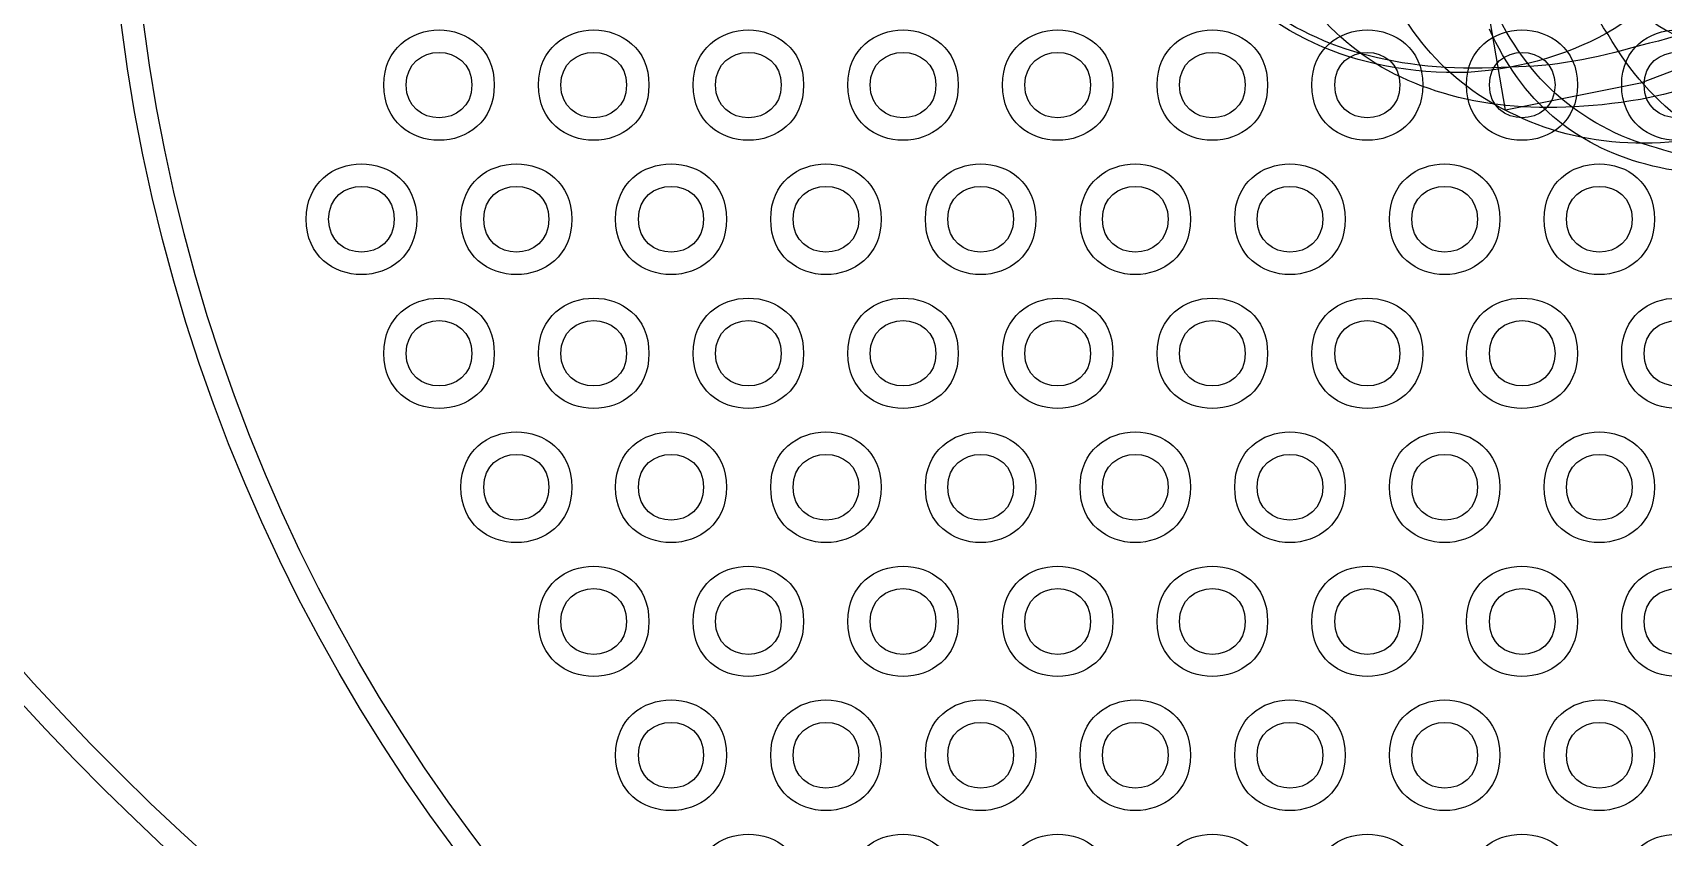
# Model space of a CAD drawing. Extents: x -12.2 to 12.2, y 340.7 to 359.5.
# Drawn here: x -1.49 to -0.158, y 351.297 to 351.955 of the extents above; entities that cross this region are included whole.
import ezdxf

# ---------------------------------------------------------------- set-up
doc = ezdxf.new("R2010")
doc.units = 0
doc.layers.get('0').update_dxf_attribs({"linetype": 'CONTINUOUS'})

msp = doc.modelspace()

# ---------------------------------------------------------------- linework, layer by layer
at = {"color": 7}
for points in [[(-0.123472, 352.663125), (-0.299861, 352.632257), (-0.194028, 352.010486), (-0.008819, 352.081042), (0.008819, 351.984028), (-0.176389, 351.913472), (-0.286632, 351.891424), (-0.410104, 352.610208), (-0.586493, 352.58375), (-0.604132, 352.676354), (-0.141111, 352.755729), (-0.123472, 352.663125)], [(-0.3175, 351.922292), (-0.3175, 351.922292)]]:
    msp.add_lwpolyline(points, dxfattribs=at)
at = {"color": 5}
for points in [[(-1.131366, 351.912044), (-1.131366, 351.912044)], [(-1.113087, 351.912044), (-1.113087, 351.912044)], [(-1.004967, 351.912044), (-1.004967, 351.912044)], [(-0.986688, 351.912044), (-0.986688, 351.912044)], [(-0.878569, 351.912044), (-0.878569, 351.912044)], [(-0.86029, 351.912044), (-0.86029, 351.912044)], [(-0.75217, 351.912044), (-0.75217, 351.912044)], [(-0.733891, 351.912044), (-0.733891, 351.912044)], [(-0.625771, 351.912044), (-0.625771, 351.912044)], [(-0.607492, 351.912044), (-0.607492, 351.912044)], [(-0.499372, 351.912044), (-0.499372, 351.912044)], [(-0.481093, 351.912044), (-0.481093, 351.912044)], [(-0.372974, 351.912044), (-0.372974, 351.912044)], [(-0.354305, 351.912044), (-0.354305, 351.912044)], [(-0.246186, 351.912044), (-0.246186, 351.912044)], [(-0.227907, 351.912044), (-0.227907, 351.912044)], [(-1.19476, 351.802368), (-1.19476, 351.802368)], [(-1.176481, 351.802368), (-1.176481, 351.802368)], [(-1.068361, 351.802368), (-1.068361, 351.802368)], [(-1.049693, 351.802368), (-1.049693, 351.802368)], [(-0.941962, 351.802368), (-0.941962, 351.802368)], [(-0.923294, 351.802368), (-0.923294, 351.802368)], [(-0.815175, 351.802368), (-0.815175, 351.802368)], [(-0.796896, 351.802368), (-0.796896, 351.802368)], [(-0.688776, 351.802368), (-0.688776, 351.802368)], [(-0.670497, 351.802368), (-0.670497, 351.802368)], [(-0.562377, 351.802368), (-0.562377, 351.802368)], [(-0.544098, 351.802368), (-0.544098, 351.802368)], [(-0.435979, 351.802368), (-0.435979, 351.802368)], [(-0.417699, 351.802368), (-0.417699, 351.802368)], [(-0.30958, 351.802368), (-0.30958, 351.802368)], [(-0.2913, 351.802368), (-0.2913, 351.802368)], [(-0.183181, 351.802368), (-0.183181, 351.802368)], [(-0.164902, 351.802368), (-0.164902, 351.802368)], [(-1.131366, 351.692693), (-1.131366, 351.692693)], [(-1.113087, 351.692693), (-1.113087, 351.692693)], [(-1.004967, 351.692693), (-1.004967, 351.692693)], [(-0.986688, 351.692693), (-0.986688, 351.692693)], [(-0.878569, 351.692693), (-0.878569, 351.692693)], [(-0.86029, 351.692693), (-0.86029, 351.692693)], [(-0.75217, 351.692693), (-0.75217, 351.692693)], [(-0.733891, 351.692693), (-0.733891, 351.692693)], [(-0.625771, 351.692693), (-0.625771, 351.692693)], [(-0.607492, 351.692693), (-0.607492, 351.692693)], [(-0.499372, 351.692693), (-0.499372, 351.692693)], [(-0.481093, 351.692693), (-0.481093, 351.692693)], [(-0.372974, 351.692693), (-0.372974, 351.692693)], [(-0.354305, 351.692693), (-0.354305, 351.692693)], [(-0.246186, 351.692693), (-0.246186, 351.692693)], [(-0.227907, 351.692693), (-0.227907, 351.692693)], [(-1.068361, 351.583407), (-1.068361, 351.583407)], [(-1.049693, 351.583407), (-1.049693, 351.583407)], [(-0.941962, 351.583407), (-0.941962, 351.583407)], [(-0.923294, 351.583407), (-0.923294, 351.583407)], [(-0.815175, 351.583407), (-0.815175, 351.583407)], [(-0.796896, 351.583407), (-0.796896, 351.583407)], [(-0.688776, 351.583407), (-0.688776, 351.583407)], [(-0.670497, 351.583407), (-0.670497, 351.583407)], [(-0.562377, 351.583407), (-0.562377, 351.583407)], [(-0.544098, 351.583407), (-0.544098, 351.583407)], [(-0.435979, 351.583407), (-0.435979, 351.583407)], [(-0.417699, 351.583407), (-0.417699, 351.583407)], [(-0.30958, 351.583407), (-0.30958, 351.583407)], [(-0.2913, 351.583407), (-0.2913, 351.583407)], [(-0.183181, 351.583407), (-0.183181, 351.583407)], [(-0.164902, 351.583407), (-0.164902, 351.583407)], [(-1.004967, 351.473731), (-1.004967, 351.473731)], [(-0.986688, 351.473731), (-0.986688, 351.473731)], [(-0.878569, 351.473731), (-0.878569, 351.473731)], [(-0.86029, 351.473731), (-0.86029, 351.473731)], [(-0.75217, 351.473731), (-0.75217, 351.473731)], [(-0.733891, 351.473731), (-0.733891, 351.473731)], [(-0.625771, 351.473731), (-0.625771, 351.473731)], [(-0.607492, 351.473731), (-0.607492, 351.473731)], [(-0.499372, 351.473731), (-0.499372, 351.473731)], [(-0.481093, 351.473731), (-0.481093, 351.473731)], [(-0.372974, 351.473731), (-0.372974, 351.473731)], [(-0.354305, 351.473731), (-0.354305, 351.473731)], [(-0.246186, 351.473731), (-0.246186, 351.473731)], [(-0.227907, 351.473731), (-0.227907, 351.473731)], [(-0.941962, 351.364445), (-0.941962, 351.364445)], [(-0.923294, 351.364445), (-0.923294, 351.364445)], [(-0.815175, 351.364445), (-0.815175, 351.364445)], [(-0.796896, 351.364445), (-0.796896, 351.364445)], [(-0.688776, 351.364445), (-0.688776, 351.364445)], [(-0.670497, 351.364445), (-0.670497, 351.364445)], [(-0.562377, 351.364445), (-0.562377, 351.364445)], [(-0.544098, 351.364445), (-0.544098, 351.364445)], [(-0.435979, 351.364445), (-0.435979, 351.364445)], [(-0.417699, 351.364445), (-0.417699, 351.364445)], [(-0.30958, 351.364445), (-0.30958, 351.364445)], [(-0.2913, 351.364445), (-0.2913, 351.364445)], [(-0.183181, 351.364445), (-0.183181, 351.364445)], [(-0.164902, 351.364445), (-0.164902, 351.364445)]]:
    msp.add_lwpolyline(points, dxfattribs=at)
for points in [[(0, 350.713783), (-0.789506, 350.713783), (-1.429278, 351.353555), (-1.429278, 352.143061)], [(0, 350.732062), (-0.779394, 350.732062), (-1.410999, 351.364056), (-1.410999, 352.143061)], [(-1.203316, 351.912044), (-1.203316, 351.971937), (-1.113087, 351.971937), (-1.113087, 351.912044)], [(-1.076917, 351.912044), (-1.076917, 351.971937), (-0.986688, 351.971937), (-0.986688, 351.912044)], [(-0.950519, 351.912044), (-0.950519, 351.971937), (-0.86029, 351.971937), (-0.86029, 351.912044)], [(-0.82412, 351.912044), (-0.82412, 351.971937), (-0.733891, 351.971937), (-0.733891, 351.912044)], [(-0.697721, 351.912044), (-0.697721, 351.971937), (-0.607492, 351.971937), (-0.607492, 351.912044)], [(-0.571322, 351.912044), (-0.571322, 351.971937), (-0.481093, 351.971937), (-0.481093, 351.912044)], [(-0.444924, 351.912044), (-0.444924, 351.971937), (-0.354305, 351.971937), (-0.354305, 351.912044)], [(-0.318525, 351.912044), (-0.318525, 351.971937), (-0.227907, 351.971937), (-0.227907, 351.912044)], [(-0.191737, 351.912044), (-0.191737, 351.971937), (-0.101508, 351.971937), (-0.101508, 351.912044)], [(-1.185037, 351.912044), (-1.185037, 351.947435), (-1.131366, 351.947435), (-1.131366, 351.912044)], [(-1.058638, 351.912044), (-1.058638, 351.947435), (-1.004967, 351.947435), (-1.004967, 351.912044)], [(-0.93224, 351.912044), (-0.93224, 351.947435), (-0.878569, 351.947435), (-0.878569, 351.912044)], [(-0.805841, 351.912044), (-0.805841, 351.947435), (-0.75217, 351.947435), (-0.75217, 351.912044)], [(-0.679442, 351.912044), (-0.679442, 351.947435), (-0.625771, 351.947435), (-0.625771, 351.912044)], [(-0.553043, 351.912044), (-0.553043, 351.947435), (-0.499372, 351.947435), (-0.499372, 351.912044)], [(-0.426255, 351.912044), (-0.426255, 351.947435), (-0.372974, 351.947435), (-0.372974, 351.912044)], [(-0.299857, 351.912044), (-0.299857, 351.947435), (-0.246186, 351.947435), (-0.246186, 351.912044)], [(-0.173458, 351.912044), (-0.173458, 351.947435), (-0.119787, 351.947435), (-0.119787, 351.912044)], [(-1.113087, 351.912044), (-1.113087, 351.851761), (-1.203316, 351.851761), (-1.203316, 351.912044)], [(-1.131366, 351.912044), (-1.131366, 351.876263), (-1.185037, 351.876263), (-1.185037, 351.912044)], [(-0.986688, 351.912044), (-0.986688, 351.851761), (-1.076917, 351.851761), (-1.076917, 351.912044)], [(-1.004967, 351.912044), (-1.004967, 351.876263), (-1.058638, 351.876263), (-1.058638, 351.912044)], [(-0.86029, 351.912044), (-0.86029, 351.851761), (-0.950519, 351.851761), (-0.950519, 351.912044)], [(-0.878569, 351.912044), (-0.878569, 351.876263), (-0.93224, 351.876263), (-0.93224, 351.912044)], [(-0.733891, 351.912044), (-0.733891, 351.851761), (-0.82412, 351.851761), (-0.82412, 351.912044)], [(-0.75217, 351.912044), (-0.75217, 351.876263), (-0.805841, 351.876263), (-0.805841, 351.912044)], [(-0.607492, 351.912044), (-0.607492, 351.851761), (-0.697721, 351.851761), (-0.697721, 351.912044)], [(-0.625771, 351.912044), (-0.625771, 351.876263), (-0.679442, 351.876263), (-0.679442, 351.912044)], [(-0.481093, 351.912044), (-0.481093, 351.851761), (-0.571322, 351.851761), (-0.571322, 351.912044)], [(-0.499372, 351.912044), (-0.499372, 351.876263), (-0.553043, 351.876263), (-0.553043, 351.912044)], [(-0.354305, 351.912044), (-0.354305, 351.851761), (-0.444924, 351.851761), (-0.444924, 351.912044)], [(-0.372974, 351.912044), (-0.372974, 351.876263), (-0.426255, 351.876263), (-0.426255, 351.912044)], [(-0.227907, 351.912044), (-0.227907, 351.851761), (-0.318525, 351.851761), (-0.318525, 351.912044)], [(-0.246186, 351.912044), (-0.246186, 351.876263), (-0.299857, 351.876263), (-0.299857, 351.912044)], [(-0.101508, 351.912044), (-0.101508, 351.851761), (-0.191737, 351.851761), (-0.191737, 351.912044)], [(-0.119787, 351.912044), (-0.119787, 351.876263), (-0.173458, 351.876263), (-0.173458, 351.912044)], [(-1.26671, 351.802368), (-1.26671, 351.862651), (-1.176481, 351.862651), (-1.176481, 351.802368)], [(-1.140311, 351.802368), (-1.140311, 351.862651), (-1.049693, 351.862651), (-1.049693, 351.802368)], [(-1.013912, 351.802368), (-1.013912, 351.862651), (-0.923294, 351.862651), (-0.923294, 351.802368)], [(-0.887125, 351.802368), (-0.887125, 351.862651), (-0.796896, 351.862651), (-0.796896, 351.802368)], [(-0.760726, 351.802368), (-0.760726, 351.862651), (-0.670497, 351.862651), (-0.670497, 351.802368)], [(-0.634327, 351.802368), (-0.634327, 351.862651), (-0.544098, 351.862651), (-0.544098, 351.802368)], [(-0.507929, 351.802368), (-0.507929, 351.862651), (-0.417699, 351.862651), (-0.417699, 351.802368)], [(-0.38153, 351.802368), (-0.38153, 351.862651), (-0.2913, 351.862651), (-0.2913, 351.802368)], [(-0.255131, 351.802368), (-0.255131, 351.862651), (-0.164902, 351.862651), (-0.164902, 351.802368)], [(-1.785917, 351.84865), (-1.43939, 351.182431), (-0.751003, 350.764732), (0, 350.764732)], [(-1.802252, 351.840093), (-1.452614, 351.168041), (-0.757615, 350.746063), (0, 350.746063)], [(-1.248431, 351.802368), (-1.248431, 351.838149), (-1.19476, 351.838149), (-1.19476, 351.802368)], [(-1.121643, 351.802368), (-1.121643, 351.838149), (-1.068361, 351.838149), (-1.068361, 351.802368)], [(-0.995245, 351.802368), (-0.995245, 351.838149), (-0.941962, 351.838149), (-0.941962, 351.802368)], [(-0.868846, 351.802368), (-0.868846, 351.838149), (-0.815175, 351.838149), (-0.815175, 351.802368)], [(-0.742447, 351.802368), (-0.742447, 351.838149), (-0.688776, 351.838149), (-0.688776, 351.802368)], [(-0.616048, 351.802368), (-0.616048, 351.838149), (-0.562377, 351.838149), (-0.562377, 351.802368)], [(-0.489649, 351.802368), (-0.489649, 351.838149), (-0.435979, 351.838149), (-0.435979, 351.802368)], [(-0.36325, 351.802368), (-0.36325, 351.838149), (-0.30958, 351.838149), (-0.30958, 351.802368)], [(-0.236852, 351.802368), (-0.236852, 351.838149), (-0.183181, 351.838149), (-0.183181, 351.802368)], [(-1.176481, 351.802368), (-1.176481, 351.742086), (-1.26671, 351.742086), (-1.26671, 351.802368)], [(-1.19476, 351.802368), (-1.19476, 351.766588), (-1.248431, 351.766588), (-1.248431, 351.802368)], [(-1.049693, 351.802368), (-1.049693, 351.742086), (-1.140311, 351.742086), (-1.140311, 351.802368)], [(-1.068361, 351.802368), (-1.068361, 351.766588), (-1.121643, 351.766588), (-1.121643, 351.802368)], [(-0.923294, 351.802368), (-0.923294, 351.742086), (-1.013912, 351.742086), (-1.013912, 351.802368)], [(-0.941962, 351.802368), (-0.941962, 351.766588), (-0.995245, 351.766588), (-0.995245, 351.802368)], [(-0.796896, 351.802368), (-0.796896, 351.742086), (-0.887125, 351.742086), (-0.887125, 351.802368)], [(-0.815175, 351.802368), (-0.815175, 351.766588), (-0.868846, 351.766588), (-0.868846, 351.802368)], [(-0.670497, 351.802368), (-0.670497, 351.742086), (-0.760726, 351.742086), (-0.760726, 351.802368)], [(-0.688776, 351.802368), (-0.688776, 351.766588), (-0.742447, 351.766588), (-0.742447, 351.802368)], [(-0.544098, 351.802368), (-0.544098, 351.742086), (-0.634327, 351.742086), (-0.634327, 351.802368)], [(-0.562377, 351.802368), (-0.562377, 351.766588), (-0.616048, 351.766588), (-0.616048, 351.802368)], [(-0.417699, 351.802368), (-0.417699, 351.742086), (-0.507929, 351.742086), (-0.507929, 351.802368)], [(-0.435979, 351.802368), (-0.435979, 351.766588), (-0.489649, 351.766588), (-0.489649, 351.802368)], [(-0.2913, 351.802368), (-0.2913, 351.742086), (-0.38153, 351.742086), (-0.38153, 351.802368)], [(-0.30958, 351.802368), (-0.30958, 351.766588), (-0.36325, 351.766588), (-0.36325, 351.802368)], [(-0.164902, 351.802368), (-0.164902, 351.742086), (-0.255131, 351.742086), (-0.255131, 351.802368)], [(-0.183181, 351.802368), (-0.183181, 351.766588), (-0.236852, 351.766588), (-0.236852, 351.802368)], [(-1.203316, 351.692693), (-1.203316, 351.752976), (-1.113087, 351.752976), (-1.113087, 351.692693)], [(-1.076917, 351.692693), (-1.076917, 351.752976), (-0.986688, 351.752976), (-0.986688, 351.692693)], [(-0.950519, 351.692693), (-0.950519, 351.752976), (-0.86029, 351.752976), (-0.86029, 351.692693)], [(-0.82412, 351.692693), (-0.82412, 351.752976), (-0.733891, 351.752976), (-0.733891, 351.692693)], [(-0.697721, 351.692693), (-0.697721, 351.752976), (-0.607492, 351.752976), (-0.607492, 351.692693)], [(-0.571322, 351.692693), (-0.571322, 351.752976), (-0.481093, 351.752976), (-0.481093, 351.692693)], [(-0.444924, 351.692693), (-0.444924, 351.752976), (-0.354305, 351.752976), (-0.354305, 351.692693)], [(-0.318525, 351.692693), (-0.318525, 351.752976), (-0.227907, 351.752976), (-0.227907, 351.692693)], [(-0.191737, 351.692693), (-0.191737, 351.752976), (-0.101508, 351.752976), (-0.101508, 351.692693)], [(-1.185037, 351.692693), (-1.185037, 351.728474), (-1.131366, 351.728474), (-1.131366, 351.692693)], [(-1.058638, 351.692693), (-1.058638, 351.728474), (-1.004967, 351.728474), (-1.004967, 351.692693)], [(-0.93224, 351.692693), (-0.93224, 351.728474), (-0.878569, 351.728474), (-0.878569, 351.692693)], [(-0.805841, 351.692693), (-0.805841, 351.728474), (-0.75217, 351.728474), (-0.75217, 351.692693)], [(-0.679442, 351.692693), (-0.679442, 351.728474), (-0.625771, 351.728474), (-0.625771, 351.692693)], [(-0.553043, 351.692693), (-0.553043, 351.728474), (-0.499372, 351.728474), (-0.499372, 351.692693)], [(-0.426255, 351.692693), (-0.426255, 351.728474), (-0.372974, 351.728474), (-0.372974, 351.692693)], [(-0.299857, 351.692693), (-0.299857, 351.728474), (-0.246186, 351.728474), (-0.246186, 351.692693)], [(-0.173458, 351.692693), (-0.173458, 351.728474), (-0.119787, 351.728474), (-0.119787, 351.692693)], [(-1.113087, 351.692693), (-1.113087, 351.632799), (-1.203316, 351.632799), (-1.203316, 351.692693)], [(-1.131366, 351.692693), (-1.131366, 351.657301), (-1.185037, 351.657301), (-1.185037, 351.692693)], [(-0.986688, 351.692693), (-0.986688, 351.632799), (-1.076917, 351.632799), (-1.076917, 351.692693)], [(-1.004967, 351.692693), (-1.004967, 351.657301), (-1.058638, 351.657301), (-1.058638, 351.692693)], [(-0.86029, 351.692693), (-0.86029, 351.632799), (-0.950519, 351.632799), (-0.950519, 351.692693)], [(-0.878569, 351.692693), (-0.878569, 351.657301), (-0.93224, 351.657301), (-0.93224, 351.692693)], [(-0.733891, 351.692693), (-0.733891, 351.632799), (-0.82412, 351.632799), (-0.82412, 351.692693)], [(-0.75217, 351.692693), (-0.75217, 351.657301), (-0.805841, 351.657301), (-0.805841, 351.692693)], [(-0.607492, 351.692693), (-0.607492, 351.632799), (-0.697721, 351.632799), (-0.697721, 351.692693)], [(-0.625771, 351.692693), (-0.625771, 351.657301), (-0.679442, 351.657301), (-0.679442, 351.692693)], [(-0.481093, 351.692693), (-0.481093, 351.632799), (-0.571322, 351.632799), (-0.571322, 351.692693)], [(-0.499372, 351.692693), (-0.499372, 351.657301), (-0.553043, 351.657301), (-0.553043, 351.692693)], [(-0.354305, 351.692693), (-0.354305, 351.632799), (-0.444924, 351.632799), (-0.444924, 351.692693)], [(-0.372974, 351.692693), (-0.372974, 351.657301), (-0.426255, 351.657301), (-0.426255, 351.692693)], [(-0.227907, 351.692693), (-0.227907, 351.632799), (-0.318525, 351.632799), (-0.318525, 351.692693)], [(-0.246186, 351.692693), (-0.246186, 351.657301), (-0.299857, 351.657301), (-0.299857, 351.692693)], [(-0.101508, 351.692693), (-0.101508, 351.632799), (-0.191737, 351.632799), (-0.191737, 351.692693)], [(-0.119787, 351.692693), (-0.119787, 351.657301), (-0.173458, 351.657301), (-0.173458, 351.692693)], [(-1.140311, 351.583407), (-1.140311, 351.643689), (-1.049693, 351.643689), (-1.049693, 351.583407)], [(-1.013912, 351.583407), (-1.013912, 351.643689), (-0.923294, 351.643689), (-0.923294, 351.583407)], [(-0.887125, 351.583407), (-0.887125, 351.643689), (-0.796896, 351.643689), (-0.796896, 351.583407)], [(-0.760726, 351.583407), (-0.760726, 351.643689), (-0.670497, 351.643689), (-0.670497, 351.583407)], [(-0.634327, 351.583407), (-0.634327, 351.643689), (-0.544098, 351.643689), (-0.544098, 351.583407)], [(-0.507929, 351.583407), (-0.507929, 351.643689), (-0.417699, 351.643689), (-0.417699, 351.583407)], [(-0.38153, 351.583407), (-0.38153, 351.643689), (-0.2913, 351.643689), (-0.2913, 351.583407)], [(-0.255131, 351.583407), (-0.255131, 351.643689), (-0.164902, 351.643689), (-0.164902, 351.583407)], [(-1.121643, 351.583407), (-1.121643, 351.619187), (-1.068361, 351.619187), (-1.068361, 351.583407)], [(-0.995245, 351.583407), (-0.995245, 351.619187), (-0.941962, 351.619187), (-0.941962, 351.583407)], [(-0.868846, 351.583407), (-0.868846, 351.619187), (-0.815175, 351.619187), (-0.815175, 351.583407)], [(-0.742447, 351.583407), (-0.742447, 351.619187), (-0.688776, 351.619187), (-0.688776, 351.583407)], [(-0.616048, 351.583407), (-0.616048, 351.619187), (-0.562377, 351.619187), (-0.562377, 351.583407)], [(-0.489649, 351.583407), (-0.489649, 351.619187), (-0.435979, 351.619187), (-0.435979, 351.583407)], [(-0.36325, 351.583407), (-0.36325, 351.619187), (-0.30958, 351.619187), (-0.30958, 351.583407)], [(-0.236852, 351.583407), (-0.236852, 351.619187), (-0.183181, 351.619187), (-0.183181, 351.583407)], [(-1.049693, 351.583407), (-1.049693, 351.523124), (-1.140311, 351.523124), (-1.140311, 351.583407)], [(-1.068361, 351.583407), (-1.068361, 351.547626), (-1.121643, 351.547626), (-1.121643, 351.583407)], [(-0.923294, 351.583407), (-0.923294, 351.523124), (-1.013912, 351.523124), (-1.013912, 351.583407)], [(-0.941962, 351.583407), (-0.941962, 351.547626), (-0.995245, 351.547626), (-0.995245, 351.583407)], [(-0.796896, 351.583407), (-0.796896, 351.523124), (-0.887125, 351.523124), (-0.887125, 351.583407)], [(-0.815175, 351.583407), (-0.815175, 351.547626), (-0.868846, 351.547626), (-0.868846, 351.583407)], [(-0.670497, 351.583407), (-0.670497, 351.523124), (-0.760726, 351.523124), (-0.760726, 351.583407)], [(-0.688776, 351.583407), (-0.688776, 351.547626), (-0.742447, 351.547626), (-0.742447, 351.583407)], [(-0.544098, 351.583407), (-0.544098, 351.523124), (-0.634327, 351.523124), (-0.634327, 351.583407)], [(-0.562377, 351.583407), (-0.562377, 351.547626), (-0.616048, 351.547626), (-0.616048, 351.583407)], [(-0.417699, 351.583407), (-0.417699, 351.523124), (-0.507929, 351.523124), (-0.507929, 351.583407)], [(-0.435979, 351.583407), (-0.435979, 351.547626), (-0.489649, 351.547626), (-0.489649, 351.583407)], [(-0.2913, 351.583407), (-0.2913, 351.523124), (-0.38153, 351.523124), (-0.38153, 351.583407)], [(-0.30958, 351.583407), (-0.30958, 351.547626), (-0.36325, 351.547626), (-0.36325, 351.583407)], [(-0.164902, 351.583407), (-0.164902, 351.523124), (-0.255131, 351.523124), (-0.255131, 351.583407)], [(-0.183181, 351.583407), (-0.183181, 351.547626), (-0.236852, 351.547626), (-0.236852, 351.583407)], [(-1.076917, 351.473731), (-1.076917, 351.534014), (-0.986688, 351.534014), (-0.986688, 351.473731)], [(-0.950519, 351.473731), (-0.950519, 351.534014), (-0.86029, 351.534014), (-0.86029, 351.473731)], [(-0.82412, 351.473731), (-0.82412, 351.534014), (-0.733891, 351.534014), (-0.733891, 351.473731)], [(-0.697721, 351.473731), (-0.697721, 351.534014), (-0.607492, 351.534014), (-0.607492, 351.473731)], [(-0.571322, 351.473731), (-0.571322, 351.534014), (-0.481093, 351.534014), (-0.481093, 351.473731)], [(-0.444924, 351.473731), (-0.444924, 351.534014), (-0.354305, 351.534014), (-0.354305, 351.473731)], [(-0.318525, 351.473731), (-0.318525, 351.534014), (-0.227907, 351.534014), (-0.227907, 351.473731)], [(-0.191737, 351.473731), (-0.191737, 351.534014), (-0.101508, 351.534014), (-0.101508, 351.473731)], [(-1.058638, 351.473731), (-1.058638, 351.509512), (-1.004967, 351.509512), (-1.004967, 351.473731)], [(-0.93224, 351.473731), (-0.93224, 351.509512), (-0.878569, 351.509512), (-0.878569, 351.473731)], [(-0.805841, 351.473731), (-0.805841, 351.509512), (-0.75217, 351.509512), (-0.75217, 351.473731)], [(-0.679442, 351.473731), (-0.679442, 351.509512), (-0.625771, 351.509512), (-0.625771, 351.473731)], [(-0.553043, 351.473731), (-0.553043, 351.509512), (-0.499372, 351.509512), (-0.499372, 351.473731)], [(-0.426255, 351.473731), (-0.426255, 351.509512), (-0.372974, 351.509512), (-0.372974, 351.473731)], [(-0.299857, 351.473731), (-0.299857, 351.509512), (-0.246186, 351.509512), (-0.246186, 351.473731)], [(-0.173458, 351.473731), (-0.173458, 351.509512), (-0.119787, 351.509512), (-0.119787, 351.473731)], [(-0.986688, 351.473731), (-0.986688, 351.413838), (-1.076917, 351.413838), (-1.076917, 351.473731)], [(-1.004967, 351.473731), (-1.004967, 351.437951), (-1.058638, 351.437951), (-1.058638, 351.473731)], [(-0.86029, 351.473731), (-0.86029, 351.413838), (-0.950519, 351.413838), (-0.950519, 351.473731)], [(-0.878569, 351.473731), (-0.878569, 351.437951), (-0.93224, 351.437951), (-0.93224, 351.473731)], [(-0.733891, 351.473731), (-0.733891, 351.413838), (-0.82412, 351.413838), (-0.82412, 351.473731)], [(-0.75217, 351.473731), (-0.75217, 351.437951), (-0.805841, 351.437951), (-0.805841, 351.473731)], [(-0.607492, 351.473731), (-0.607492, 351.413838), (-0.697721, 351.413838), (-0.697721, 351.473731)], [(-0.625771, 351.473731), (-0.625771, 351.437951), (-0.679442, 351.437951), (-0.679442, 351.473731)], [(-0.481093, 351.473731), (-0.481093, 351.413838), (-0.571322, 351.413838), (-0.571322, 351.473731)], [(-0.499372, 351.473731), (-0.499372, 351.437951), (-0.553043, 351.437951), (-0.553043, 351.473731)], [(-0.354305, 351.473731), (-0.354305, 351.413838), (-0.444924, 351.413838), (-0.444924, 351.473731)], [(-0.372974, 351.473731), (-0.372974, 351.437951), (-0.426255, 351.437951), (-0.426255, 351.473731)], [(-0.227907, 351.473731), (-0.227907, 351.413838), (-0.318525, 351.413838), (-0.318525, 351.473731)], [(-0.246186, 351.473731), (-0.246186, 351.437951), (-0.299857, 351.437951), (-0.299857, 351.473731)], [(-0.101508, 351.473731), (-0.101508, 351.413838), (-0.191737, 351.413838), (-0.191737, 351.473731)], [(-0.119787, 351.473731), (-0.119787, 351.437951), (-0.173458, 351.437951), (-0.173458, 351.473731)], [(-1.013912, 351.364445), (-1.013912, 351.424728), (-0.923294, 351.424728), (-0.923294, 351.364445)], [(-0.887125, 351.364445), (-0.887125, 351.424728), (-0.796896, 351.424728), (-0.796896, 351.364445)], [(-0.760726, 351.364445), (-0.760726, 351.424728), (-0.670497, 351.424728), (-0.670497, 351.364445)], [(-0.634327, 351.364445), (-0.634327, 351.424728), (-0.544098, 351.424728), (-0.544098, 351.364445)], [(-0.507929, 351.364445), (-0.507929, 351.424728), (-0.417699, 351.424728), (-0.417699, 351.364445)], [(-0.38153, 351.364445), (-0.38153, 351.424728), (-0.2913, 351.424728), (-0.2913, 351.364445)], [(-0.255131, 351.364445), (-0.255131, 351.424728), (-0.164902, 351.424728), (-0.164902, 351.364445)], [(-0.995245, 351.364445), (-0.995245, 351.400226), (-0.941962, 351.400226), (-0.941962, 351.364445)], [(-0.868846, 351.364445), (-0.868846, 351.400226), (-0.815175, 351.400226), (-0.815175, 351.364445)], [(-0.742447, 351.364445), (-0.742447, 351.400226), (-0.688776, 351.400226), (-0.688776, 351.364445)], [(-0.616048, 351.364445), (-0.616048, 351.400226), (-0.562377, 351.400226), (-0.562377, 351.364445)], [(-0.489649, 351.364445), (-0.489649, 351.400226), (-0.435979, 351.400226), (-0.435979, 351.364445)], [(-0.36325, 351.364445), (-0.36325, 351.400226), (-0.30958, 351.400226), (-0.30958, 351.364445)], [(-0.236852, 351.364445), (-0.236852, 351.400226), (-0.183181, 351.400226), (-0.183181, 351.364445)], [(-0.923294, 351.364445), (-0.923294, 351.304163), (-1.013912, 351.304163), (-1.013912, 351.364445)], [(-0.941962, 351.364445), (-0.941962, 351.328665), (-0.995245, 351.328665), (-0.995245, 351.364445)], [(-0.796896, 351.364445), (-0.796896, 351.304163), (-0.887125, 351.304163), (-0.887125, 351.364445)], [(-0.815175, 351.364445), (-0.815175, 351.328665), (-0.868846, 351.328665), (-0.868846, 351.364445)], [(-0.670497, 351.364445), (-0.670497, 351.304163), (-0.760726, 351.304163), (-0.760726, 351.364445)], [(-0.688776, 351.364445), (-0.688776, 351.328665), (-0.742447, 351.328665), (-0.742447, 351.364445)], [(-0.544098, 351.364445), (-0.544098, 351.304163), (-0.634327, 351.304163), (-0.634327, 351.364445)], [(-0.562377, 351.364445), (-0.562377, 351.328665), (-0.616048, 351.328665), (-0.616048, 351.364445)], [(-0.417699, 351.364445), (-0.417699, 351.304163), (-0.507929, 351.304163), (-0.507929, 351.364445)], [(-0.435979, 351.364445), (-0.435979, 351.328665), (-0.489649, 351.328665), (-0.489649, 351.364445)], [(-0.2913, 351.364445), (-0.2913, 351.304163), (-0.38153, 351.304163), (-0.38153, 351.364445)], [(-0.30958, 351.364445), (-0.30958, 351.328665), (-0.36325, 351.328665), (-0.36325, 351.364445)], [(-0.164902, 351.364445), (-0.164902, 351.304163), (-0.255131, 351.304163), (-0.255131, 351.364445)], [(-0.183181, 351.364445), (-0.183181, 351.328665), (-0.236852, 351.328665), (-0.236852, 351.364445)], [(-0.950519, 351.25477), (-0.950519, 351.315052), (-0.86029, 351.315052), (-0.86029, 351.25477)], [(-0.82412, 351.25477), (-0.82412, 351.315052), (-0.733891, 351.315052), (-0.733891, 351.25477)], [(-0.697721, 351.25477), (-0.697721, 351.315052), (-0.607492, 351.315052), (-0.607492, 351.25477)], [(-0.571322, 351.25477), (-0.571322, 351.315052), (-0.481093, 351.315052), (-0.481093, 351.25477)], [(-0.444924, 351.25477), (-0.444924, 351.315052), (-0.354305, 351.315052), (-0.354305, 351.25477)], [(-0.318525, 351.25477), (-0.318525, 351.315052), (-0.227907, 351.315052), (-0.227907, 351.25477)], [(-0.191737, 351.25477), (-0.191737, 351.315052), (-0.101508, 351.315052), (-0.101508, 351.25477)]]:
    msp.add_open_spline(points, degree=3, dxfattribs=at)
at = {"color": 7}
for points in [[(-0.388056, 351.926701), (-0.443177, 351.959774), (-0.477352, 352.011588), (-0.489479, 352.081042)], [(-0.114653, 352.045764), (-0.157648, 351.969696), (-0.225998, 351.928906), (-0.3175, 351.922292)], [(-0.202847, 351.95316), (-0.222691, 351.982925), (-0.234818, 352.013793), (-0.238125, 352.045764)], [(-0.3175, 351.922292), (-0.411207, 351.920087), (-0.485069, 351.954262), (-0.537986, 352.023715)], [(-0.277812, 351.887014), (-0.336241, 351.913472), (-0.375929, 351.960877), (-0.396875, 352.028125)], [(-0.207257, 352.014896), (-0.189618, 351.977413), (-0.160955, 351.95316), (-0.123472, 351.94434)], [(-0.282222, 351.926701), (-0.367109, 351.921189), (-0.436562, 351.938828), (-0.489479, 351.979618)], [(-0.16316, 351.860556), (-0.227101, 351.878194), (-0.273403, 351.920087), (-0.299861, 351.984028)], [(-0.052917, 351.988437), (-0.095912, 351.968594), (-0.137804, 351.95316), (-0.176389, 351.94434)], [(-0.171979, 351.847326), (-0.230408, 351.86276), (-0.273403, 351.899141), (-0.299861, 351.957569)], [(-0.048507, 351.842917), (-0.115755, 351.855043), (-0.167569, 351.892526), (-0.202847, 351.95316)], [(-0.176389, 351.94434), (-0.213871, 351.933316), (-0.249149, 351.926701), (-0.282222, 351.926701)], [(-0.176389, 351.900243), (-0.261276, 351.885912), (-0.331832, 351.894731), (-0.388056, 351.926701)], [(-0.070556, 351.931111), (-0.108038, 351.91678), (-0.143316, 351.906857), (-0.176389, 351.900243)], [(-0.066146, 351.882604), (-0.147726, 351.857248), (-0.218281, 351.858351), (-0.277812, 351.887014)], [(0.035278, 351.873785), (-0.042995, 351.839609), (-0.112448, 351.83079), (-0.171979, 351.847326)], [(0.044097, 351.878194), (-0.03197, 351.846224), (-0.101424, 351.840712), (-0.16316, 351.860556)]]:
    msp.add_open_spline(points, degree=3, dxfattribs=at)

doc.saveas('drawing.dxf')
